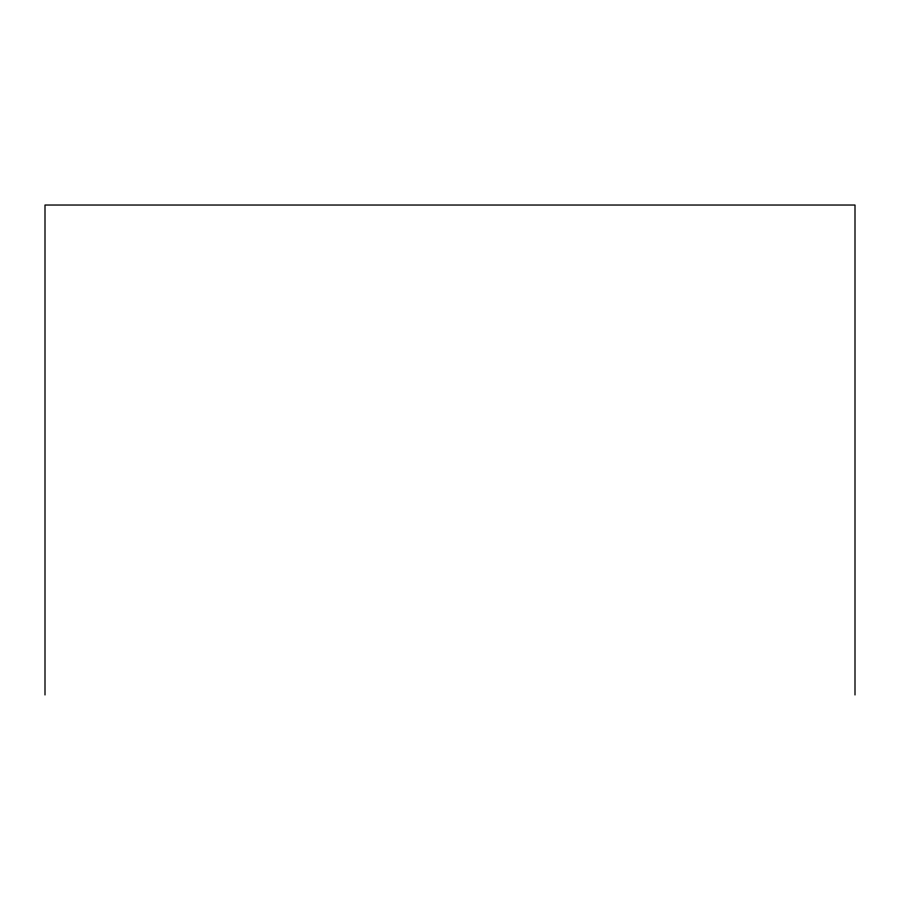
<?xml version="1.0" encoding="UTF-8"?>
<svg xmlns="http://www.w3.org/2000/svg" width="900" height="900" viewBox="0 0 900 900"><rect width="100%" height="100%" fill="white"/><g stroke="black" fill="none" stroke-linecap="round" stroke-linejoin="round"><path stroke-width="1.35" d="M855 694.969L855 205.031L45 205.031L45 694.969"/></g></svg>
